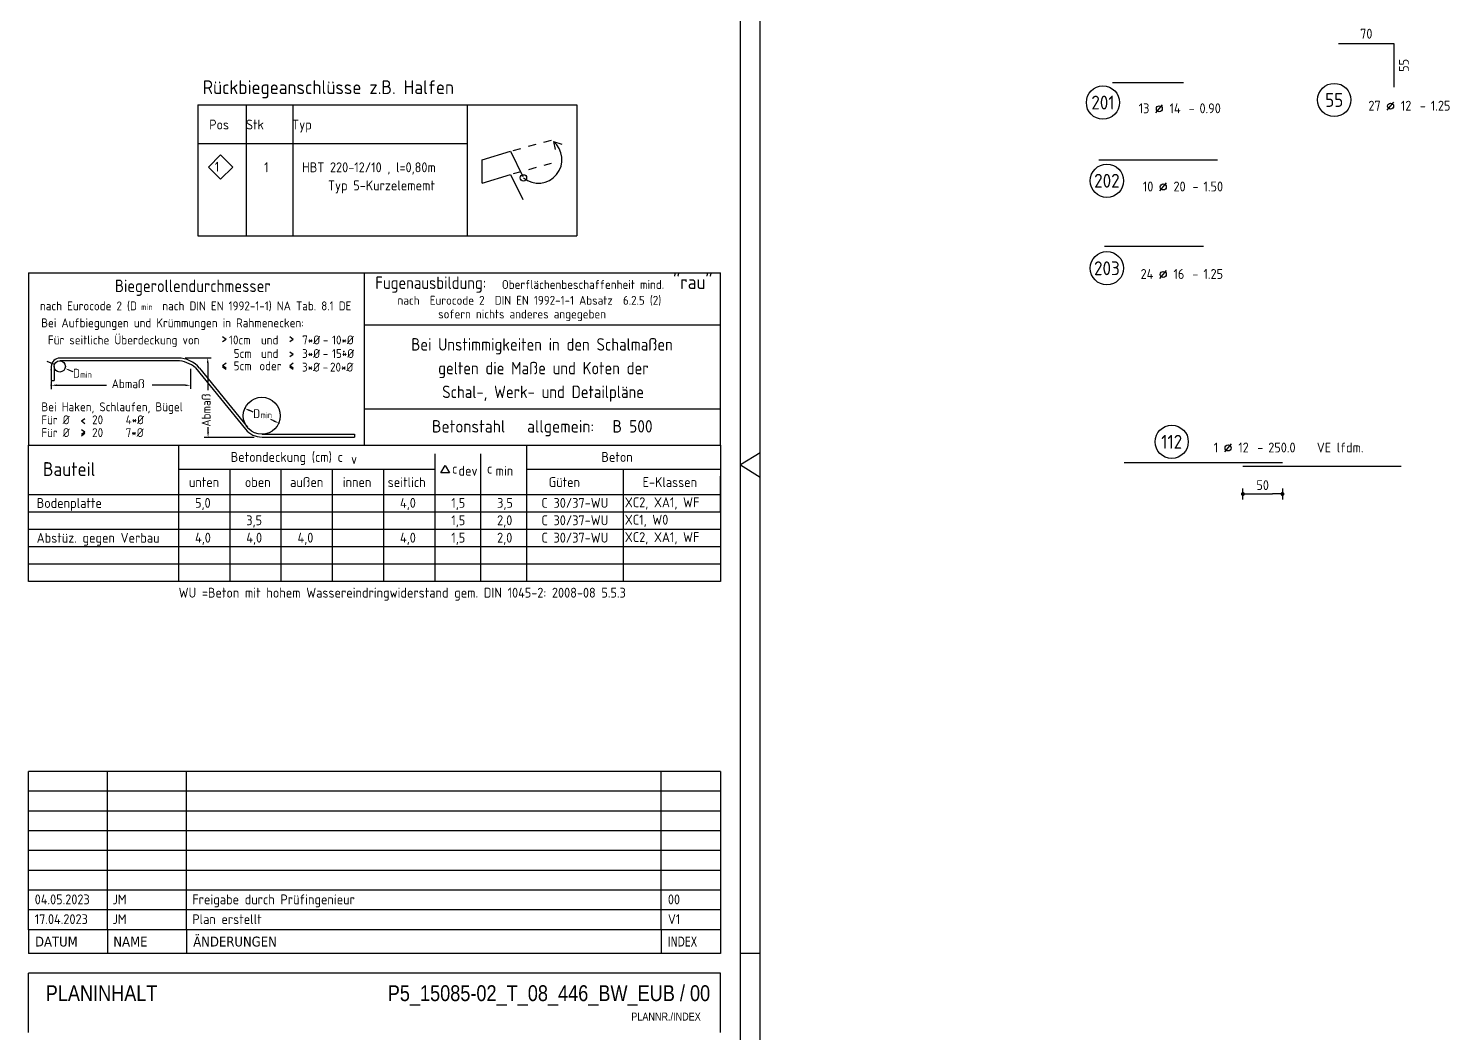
# Model space of a CAD drawing. Extents: x -101 to 101, y -52 to 90.
# Drawn here: x 59.7 to 77.66, y 13.85 to 26.54 of the extents above; entities that cross this region are included whole.
import ezdxf
from ezdxf.enums import TextEntityAlignment as Align

# ---------------------------------------------------------------- set-up
doc = ezdxf.new("R2010")
doc.units = 0
doc.header["$LTSCALE"] = 0.5
doc.linetypes.add('AUSGEZOGEN', pattern=[1000.01, 1000, 0.01])
doc.linetypes.add('DOT', pattern=[0.175, 0.05, -0.125])
for name, color, linetype in [('BET-ANS', 7, 'Continuous'), ('HBT', 7, 'Continuous'), ('MASSE', 7, 'Continuous'), ('OBJEKT', 7, 'Continuous'), ('RAHMEN', 7, 'Continuous'), ('RND', 7, 'Continuous'), ('STEMPEL', 7, 'Continuous'), ('TEXT', 7, 'Continuous')]:
    doc.layers.add(name, color=color, linetype=linetype)
doc.styles.add('helv', font='tahoma.ttf')
doc.styles.add('liste', font='isocp-e.shx')
doc.styles.add('plankopf_ArialN', font='ARIALN.TTF')
doc.styles.add('txt', font='isocp.shx')
doc.dimstyles.new('DOT_I', dxfattribs={"dimscale": 0.5, "dimtxt": 0.25, "dimasz": 0.25, "dimexe": 0.1, "dimexo": 0.3, "dimgap": 0.1, "dimtad": 1, "dimdec": 3, "dimzin": 3, "dimtxsty": 'txt', "dimblk": 'DOT', "dimblk1": 'DOT', "dimblk2": 'DOT', "dimsah": 1, "dimcen": 0.1, "dimse1": 1, "dimse2": 1, "dimazin": 0, "dimtfac": 1, "dimtdec": 4, "dimtix": 1, "dimtmove": 2, "dimatfit": 3, "dimfxl": 0, "dimtvp": 1, "dimtolj": 1, "dimtzin": 0, "dimarcsym": 0})

# ---------------------------------------------------------------- blocks, each defined once
blk = doc.blocks.new('Plankopf-ER')
at = {"layer": 'RAHMEN', "color": 7, "linetype": 'Continuous'}
for p, q in [((-0.5, 4.6), (-18, 4.6)), ((-18, 4.1), (-18, 4.6)), ((-16, 4.1), (-16, 4.6)), ((-14, 4.1), (-14, 4.6)), ((-2, 4.1), (-2, 4.6)), ((-0.5, 4.6), (-0.5, 4.1)), ((-0.5, 4.1), (-18, 4.1)), ((-18, 3.6), (-18, 4.1)), ((-16, 3.6), (-16, 4.1)), ((-14, 3.6), (-14, 4.1)), ((-2, 3.6), (-2, 4.1)), ((-0.5, 4.1), (-0.5, 3.6)), ((-0.5, 3.6), (-18, 3.6)), ((-18, 3.1), (-18, 3.6)), ((-16, 3.1), (-16, 3.6)), ((-14, 3.1), (-14, 3.6)), ((-2, 3.1), (-2, 3.6)), ((-0.5, 3.6), (-0.5, 3.1)), ((-0.5, 3.1), (-18, 3.1)), ((-18, 2.6), (-18, 3.1)), ((-16, 2.6), (-16, 3.1)), ((-14, 2.6), (-14, 3.1)), ((-2, 2.6), (-2, 3.1)), ((-0.5, 3.1), (-0.5, 2.6)), ((-0.5, 2.6), (-18, 2.6)), ((-18, 2.1), (-18, 2.6)), ((-16, 2.1), (-16, 2.6)), ((-14, 2.1), (-14, 2.6)), ((-2, 2.1), (-2, 2.6)), ((-0.5, 2.6), (-0.5, 2.1)), ((-0.5, 2.1), (-18, 2.1)), ((-18, 1.6), (-18, 2.1)), ((-16, 1.6), (-16, 2.1)), ((-14, 1.6), (-14, 2.1)), ((-2, 1.6), (-2, 2.1)), ((-0.5, 2.1), (-0.5, 1.6)), ((-0.5, 1.6), (-18, 1.6)), ((-18, 1.1), (-18, 1.6)), ((-16, 1.1), (-16, 1.6)), ((-14, 1.1), (-14, 1.6)), ((-2, 1.1), (-2, 1.6)), ((-0.5, 1.6), (-0.5, 1.1)), ((-0.5, 1.1), (-18, 1.1)), ((-18, 0.6), (-18, 1.1)), ((-16, 0.6), (-16, 1.1)), ((-14, 0.6), (-14, 1.1)), ((-2, 0.6), (-2, 1.1)), ((-0.5, 1.1), (-0.5, 0.6)), ((-0.5, 0.6), (-18, 0.6)), ((-18, 0.6), (-18, 0)), ((-16, 0.6), (-16, 0)), ((-14, 0.6), (-14, 0)), ((-2, 0.6), (-2, 0)), ((-0.5, 0.6), (-0.5, 0)), ((-0.5, 0), (-18, 0))]:
    blk.add_line(p, q, dxfattribs=at)
at = {"layer": 'RAHMEN', "color": 7, "linetype": 'Continuous', "style": 'txt'}
for tag, p in [('INDEX-D8', (-17.841, 4.242)), ('INDEX-N8', (-15.876, 4.242)), ('INDEX-X8', (-13.857, 4.242)), ('INDEX8', (-1.833, 4.242)), ('INDEX-D7', (-17.841, 3.742)), ('INDEX-N7', (-15.876, 3.742)), ('INDEX-X7', (-13.857, 3.742)), ('INDEX7', (-1.833, 3.742)), ('INDEX-D6', (-17.841, 3.242)), ('INDEX-N6', (-15.876, 3.242)), ('INDEX-X6', (-13.857, 3.242)), ('INDEX6', (-1.833, 3.242)), ('INDEX-D5', (-17.841, 2.742)), ('INDEX-N5', (-15.876, 2.742)), ('INDEX-X5', (-13.857, 2.742)), ('INDEX5', (-1.833, 2.742)), ('INDEX-D4', (-17.841, 2.242)), ('INDEX-N4', (-15.876, 2.242)), ('INDEX-X4', (-13.857, 2.242)), ('INDEX4', (-1.833, 2.242)), ('INDEX-D3', (-17.841, 1.742)), ('INDEX-N3', (-15.876, 1.742)), ('INDEX-X3', (-13.857, 1.742)), ('INDEX3', (-1.833, 1.742)), ('INDEX-D2', (-17.841, 1.242)), ('INDEX-N2', (-15.876, 1.242)), ('INDEX-X2', (-13.857, 1.242)), ('INDEX2', (-1.833, 1.242)), ('INDEX-D1', (-17.841, 0.742)), ('INDEX-N1', (-15.876, 0.742)), ('INDEX-X1', (-13.857, 0.742)), ('INDEX1', (-1.833, 0.742))]:
    blk.add_attdef(tag, p, '', height=0.25, dxfattribs=at)
at = {"layer": 'STEMPEL', "color": 7, "linetype": 'Continuous', "style": 'helv'}
for s, p in [('DATUM', (-17.833, 0.176)), ('NAME', (-15.853, 0.176)), ('ÄNDERUNGEN', (-13.833, 0.176))]:
    blk.add_text(s, height=0.25, dxfattribs=at).set_placement(p)
at = {"layer": 'STEMPEL', "color": 7, "linetype": 'Continuous', "style": 'helv', "width": 0.8}
blk.add_text('INDEX', height=0.25, dxfattribs=at).set_placement((-1.833, 0.176))
blk = doc.blocks.new('RND_AUSZ')
at = {"layer": 'RND', "color": 7, "linetype": 'Continuous'}
blk.add_line((1.341, 0.262), (1.509, 0.466), dxfattribs=at)
at = {"layer": 'RND', "color": 1, "linetype": 'Continuous'}
blk.add_circle((0, 0.52), 0.42, dxfattribs=at)
at = {"layer": 'RND', "color": 7, "linetype": 'Continuous'}
blk.add_circle((1.425, 0.364), 0.075, dxfattribs=at)
at = {"layer": 'RND', "color": 7, "linetype": 'Continuous', "style": 'txt'}
blk.add_text('-', height=0.25, dxfattribs=at).set_placement((2.163, 0.25))
for tag, p in [('WIEOFT', (-0.536, 0.25)), ('STK', (1.174, 0.25))]:
    blk.add_attdef(tag, text='', height=0.25, dxfattribs=at).set_placement(p, align=Align.RIGHT)
at = {"layer": 'RND', "color": 1, "linetype": 'Continuous', "style": 'txt'}
blk.add_attdef('POS', text='', height=0.35, dxfattribs=at).set_placement((0, 0.52), align=Align.MIDDLE)
at = {"layer": 'RND', "color": 7, "linetype": 'Continuous', "style": 'txt'}
for tag, p in [('DS', (1.683, 0.25)), ('LANG', (2.441, 0.25)), ('TEXT', (3.669, 0.25))]:
    blk.add_attdef(tag, p, '', height=0.25, dxfattribs=at)
blk = doc.blocks.new('DOT')
at = {"layer": 'MASSE', "color": 7, "linetype": 'Continuous'}
for p, q in [((0, 0), (-1, 0)), ((0, 0.54), (0, -0.54))]:
    blk.add_line(p, q, dxfattribs=at)
at = {"layer": 'MASSE', "color": 7, "linetype": 'Continuous', "const_width": 0.2}
blk.add_lwpolyline([(-0.1, 0, 1), (0.1, 0, 1)], format="xyb", close=True, dxfattribs=at)
blk = doc.blocks.new('*D49')
at = {"layer": 'Defpoints', "color": 0, "linetype": 'AUSGEZOGEN', "transparency": 16777216}
for p in [(75.052, 21.008), (75.552, 21.008), (75.552, 20.658)]:
    blk.add_point(p, dxfattribs=at)
at = {"layer": 'RND', "color": 0, "linetype": 'AUSGEZOGEN', "lineweight": -2, "transparency": 16777216}
blk.add_line((75.177, 20.658), (75.427, 20.658), dxfattribs=at)
at = {"layer": 'RND', "color": 0, "linetype": 'AUSGEZOGEN', "lineweight": -2, "transparency": 16777216, "xscale": 0.125, "yscale": 0.125, "zscale": 0.125, "rotation": 180}
blk.add_blockref('DOT', (75.052, 20.658), dxfattribs=at)
at = {"layer": 'RND', "color": 0, "linetype": 'AUSGEZOGEN', "lineweight": -2, "transparency": 16777216, "xscale": 0.125, "yscale": 0.125, "zscale": 0.125}
blk.add_blockref('DOT', (75.552, 20.658), dxfattribs=at)
at = {"layer": 'RND', "color": 0, "linetype": 'AUSGEZOGEN', "transparency": 16777216, "insert": (75.302, 20.77), "char_height": 0.125, "attachment_point": 5, "style": 'txt'}
blk.add_mtext('\\A1;50', dxfattribs=at)
blk = doc.blocks.new('A0-19-0')
at = {"layer": 'RAHMEN'}
blk.add_line((137.9, 0), (137.9, 84.1), dxfattribs=at)
at = {"layer": 'RAHMEN', "color": 5}
blk.add_line((137.4, 0.5), (137.4, 83.6), dxfattribs=at)
at = {"layer": 'RAHMEN', "color": 7, "linetype": 'Continuous'}
for p, q in [((137.9, 42.36), (137.4, 42.05)), ((137.4, 42.05), (137.9, 41.74))]:
    blk.add_line(p, q, dxfattribs=at)
at = {"layer": 'RAHMEN', "color": 7}
blk.add_line((137.9, 29.7), (137.4, 29.7), dxfattribs=at)

msp = doc.modelspace()

# ---------------------------------------------------------------- linework, layer by layer
for p, q in [((68.45, 14.6), (59.7, 14.6)), ((59.7, 13.85), (59.7, 14.6)), ((68.45, 13.85), (68.45, 14.6))]:
    msp.add_line(p, q)
at = {"layer": 'HBT', "color": 5, "linetype": 'Continuous'}
for p, q in [((61.8429, 25.5779), (61.8429, 23.9205)), ((61.8429, 25.5779), (66.6323, 25.5779)), ((66.6323, 25.5779), (66.6323, 23.9205)), ((61.8429, 23.9205), (66.6323, 23.9205))]:
    msp.add_line(p, q, dxfattribs=at)
at = {"layer": 'OBJEKT', "color": 7, "linetype": 'Continuous'}
for p, q in [((62.4526, 25.5779), (62.4526, 23.9205)), ((63.041, 25.5779), (63.041, 23.9205)), ((65.2441, 25.5779), (65.2441, 23.9205))]:
    msp.add_line(p, q, dxfattribs=at)
at = {"layer": 'RAHMEN', "color": 5, "linetype": 'Continuous'}
for p, q in [((59.7, 23.4548), (68.45, 23.4548)), ((59.7, 23.4548), (59.7, 21.2757)), ((63.9492, 21.2757), (63.9492, 23.4548)), ((68.45, 21.2757), (68.45, 23.4548)), ((68.45, 20.4222), (68.45, 20.8845))]:
    msp.add_line(p, q, dxfattribs=at)
at = {"layer": 'RAHMEN', "color": 7, "linetype": 'AUSGEZOGEN'}
for p, q in [((62.1981, 22.6121), (62.1544, 22.6426)), ((63.048, 22.6121), (63.0043, 22.6426)), ((63.9492, 22.7973), (68.45, 22.7973)), ((62.1981, 22.6121), (62.1544, 22.5815)), ((63.048, 22.6121), (63.0043, 22.5815)), ((62.1544, 22.2842), (62.1981, 22.3148)), ((62.1544, 22.2842), (62.1981, 22.2537)), ((63.0043, 22.2842), (63.048, 22.3148)), ((63.0043, 22.2842), (63.048, 22.2537)), ((63.0485, 22.4223), (63.0048, 22.4529)), ((63.0485, 22.4223), (63.0048, 22.3918)), ((62.1544, 22.2648), (62.1981, 22.2343)), ((63.0043, 22.2648), (63.048, 22.2343)), ((60.3694, 21.5814), (60.4131, 21.612)), ((60.3694, 21.5814), (60.4131, 21.5509)), ((63.9492, 21.7334), (68.45, 21.7334)), ((60.4131, 21.4406), (60.3694, 21.4711)), ((60.4131, 21.4406), (60.3694, 21.41)), ((60.4131, 21.4212), (60.3694, 21.3906)), ((59.7, 20.6532), (68.45, 20.6532)), ((59.7, 20.4332), (68.45, 20.4332)), ((59.7, 20.2132), (68.45, 20.2132)), ((59.7, 19.9932), (68.45, 19.9932)), ((59.7, 19.7732), (68.45, 19.7732))]:
    msp.add_line(p, q, dxfattribs=at)
at = {"layer": 'RAHMEN', "color": 7, "linetype": 'Continuous'}
for p, q in [((60.0297, 22.2961), (59.9364, 22.332)), ((61.5912, 22.3766), (60.0957, 22.3766)), ((61.5785, 22.3412), (60.0957, 22.3412)), ((61.6826, 22.38), (62.0088, 22.38)), ((61.9665, 22.3126), (61.9665, 21.9717)), ((59.9894, 22.2703), (59.9894, 22.0932)), ((60.0248, 22.2703), (60.0248, 22.0932)), ((60.2155, 22.2246), (60.2625, 22.2065)), ((61.7493, 22.2406), (61.7493, 21.9872)), ((61.8137, 22.2519), (62.4437, 21.4766)), ((61.8622, 22.2476), (62.4684, 21.5016)), ((59.9894, 22.0932), (60.0248, 22.0932)), ((59.9894, 22.0818), (59.9894, 21.9814)), ((60.0569, 22.0322), (60.6851, 22.0322)), ((61.6818, 22.0322), (61.2634, 22.0322)), ((62.5411, 21.6939), (62.4972, 21.7128)), ((62.8032, 21.5809), (62.7623, 21.5985)), ((61.971, 21.4422), (61.971, 21.5013)), ((62.6532, 21.4128), (63.8225, 21.4123)), ((63.8225, 21.4123), (63.8225, 21.3769)), ((61.6007, 19.5791), (61.6007, 21.2757)), ((61.9198, 21.3747), (62.5532, 21.3747)), ((62.6532, 21.3769), (63.8225, 21.3769)), ((65.9984, 19.5532), (65.9984, 21.2757)), ((64.8398, 19.5532), (64.8398, 21.1661)), ((65.4191, 19.5532), (65.4191, 21.1661)), ((62.2485, 19.5532), (62.2485, 20.9738)), ((62.8963, 19.5532), (62.8963, 20.9738)), ((63.5442, 19.5532), (63.5442, 20.9738)), ((64.192, 19.5532), (64.192, 20.9738)), ((67.2242, 19.5532), (67.2242, 20.9738)), ((61.6007, 19.5532), (61.6007, 20.6532)), ((64.8398, 19.5532), (64.8398, 20.6532)), ((68.95, 14.85), (68.7, 14.85))]:
    msp.add_line(p, q, dxfattribs=at)
at = {"layer": 'RAHMEN', "color": 1, "linetype": 'Continuous'}
for p, q in [((61.6007, 20.9738), (64.8398, 20.9738)), ((65.9984, 20.9738), (68.45, 20.9738))]:
    msp.add_line(p, q, dxfattribs=at)
at = {"layer": 'RAHMEN', "color": 5, "linetype": 'AUSGEZOGEN'}
msp.add_lwpolyline([(59.7, 21.2757), (68.45, 21.2757), (68.45, 19.5532), (59.7, 19.5532)], close=True, dxfattribs=at)
at = {"layer": 'RAHMEN', "color": 1, "linetype": 'Continuous'}
msp.add_lwpolyline([(64.9686, 21.0184), (65.0231, 20.924), (64.9141, 20.924)], close=True, dxfattribs=at)
at = {"layer": 'RAHMEN', "color": 7, "linetype": 'Continuous'}
for centre, radius in [((60.0957, 22.2703), 0.0709), ((62.6502, 21.6469), 0.2341)]:
    msp.add_circle(centre, radius, dxfattribs=at)
for centre, radius, start, end in [((60.0957, 22.2703), 0.1063, 89.99998, 180), ((61.5785, 21.9869), 0.3543, 48.41068, 90), ((61.5912, 22.0275), 0.3491, 39.09564, 90), ((62.6532, 21.6469), 0.27, 219.09564, 270)]:
    msp.add_arc(centre, radius, start, end, dxfattribs=at)
for p in [(63.6875, 22.4574), (59.9894, 22.2293), (59.9894, 22.0322), (62.4353, 21.7395), (62.8651, 21.5542)]:
    msp.add_point(p, dxfattribs=at)
for points in [[(59.9776, 22.3068), (59.9839, 22.3231), (60.0297, 22.2961)], [(61.9777, 22.3126), (61.9552, 22.3126), (61.9665, 22.3801)], [(60.2123, 22.2165), (60.2186, 22.2328), (60.1666, 22.2434)], [(60.0569, 22.0209), (60.0569, 22.0434), (59.9894, 22.0322)], [(61.6818, 22.0209), (61.6818, 22.0434), (61.7493, 22.0322)], [(62.4928, 21.7025), (62.5017, 21.7231), (62.4353, 21.7395)], [(62.7987, 21.5706), (62.8076, 21.5912), (62.8651, 21.5542)], [(61.9822, 21.4422), (61.9597, 21.4422), (61.971, 21.3747)]]:
    msp.add_solid(points, dxfattribs=at)
at = {"layer": 'RND', "color": 1, "linetype": 'AUSGEZOGEN'}
for p, q in [((65.4352, 24.882), (65.7924, 24.99)), ((65.7924, 24.99), (65.9498, 24.6703)), ((65.4352, 24.5856), (65.4352, 24.882)), ((65.4352, 24.5856), (65.7924, 24.6985)), ((65.7924, 24.6985), (65.9498, 24.3789))]:
    msp.add_line(p, q, dxfattribs=at)
at = {"layer": 'RND', "color": 1, "linetype": 'DOT'}
for p, q in [((65.8291, 24.9995), (66.311, 25.1326)), ((65.8323, 24.7081), (66.311, 24.8412))]:
    msp.add_line(p, q, dxfattribs=at)
at = {"layer": 'RND', "color": 102, "linetype": 'AUSGEZOGEN'}
for q in [(66.4419, 25.0817), (66.3606, 25.0117)]:
    msp.add_line((66.3354, 25.1153), q, dxfattribs=at)
at = {"layer": 'RND', "color": 1, "linetype": 'AUSGEZOGEN'}
for points in [[(76.2617, 26.3514), (76.9617, 26.3514), (76.9617, 25.8014)], [(74.303, 25.8551), (73.403, 25.8551)], [(74.7314, 24.8799), (73.2314, 24.8799)], [(74.5539, 23.7858), (73.3039, 23.7858)], [(73.552, 21.0579), (75.552, 21.0579)], [(75.052, 21.0079), (77.052, 21.0079)]]:
    msp.add_lwpolyline(points, dxfattribs=at)
at = {"layer": 'RND', "color": 7, "linetype": 'AUSGEZOGEN'}
msp.add_lwpolyline([(62.283, 24.7903), (62.1292, 24.9441), (61.9754, 24.7903), (62.1292, 24.6365)], close=True, dxfattribs=at)
msp.add_circle((65.9582, 24.6543), 0.04, dxfattribs=at)
at = {"layer": 'RND', "color": 102, "linetype": 'AUSGEZOGEN'}
msp.add_arc((66.1465, 24.885), 0.2979, 230.77636, 50.64229, dxfattribs=at)
at = {"layer": 'TEXT', "color": 7, "linetype": 'Continuous'}
msp.add_line((61.8429, 25.0902), (65.2441, 25.0902), dxfattribs=at)

# ---------------------------------------------------------------- block references
at = {"layer": 'BET-ANS', "xscale": 0.5, "yscale": 0.5, "zscale": 0.5}
msp.add_blockref('Plankopf-ER', (68.7, 14.85), dxfattribs=at).add_auto_attribs({'INDEX1': 'V1', 'INDEX-N1': 'JM', 'INDEX-D1': '17.04.2023', 'INDEX-X1': 'Plan erstellt', 'INDEX2': '00', 'INDEX-N2': 'JM', 'INDEX-D2': '04.05.2023', 'INDEX-X2': 'Freigabe durch Prüfingenieur'})
at = {"layer": 'RAHMEN', "color": 7, "linetype": 'AUSGEZOGEN', "xscale": 0.5, "yscale": 0.5, "zscale": 0.5}
msp.add_blockref('A0-19-0', (0, 0), dxfattribs=at)
at = {"layer": 'RND', "color": 1, "linetype": 'AUSGEZOGEN', "xscale": 0.5, "yscale": 0.5, "zscale": 0.5}
for p, values in [((73.283, 25.3459), {'POS': '201', 'STK': '13', 'DS': '14', 'LANG': '0.90'}), ((76.207, 25.3788), {'POS': '55', 'STK': '27', 'DS': '12', 'LANG': '1.25'}), ((73.3331, 23.2517), {'POS': '203', 'STK': '24', 'DS': '16', 'LANG': '1.25'})]:
    msp.add_blockref('RND_AUSZ', p, dxfattribs=at).add_auto_attribs(values)
at = {"layer": 'RND', "color": 102, "linetype": 'AUSGEZOGEN', "xscale": 0.5, "yscale": 0.5, "zscale": 0.5}
msp.add_blockref('RND_AUSZ', (73.3332, 24.3575), dxfattribs=at).add_auto_attribs({'POS': '202', 'STK': '10', 'DS': '20', 'LANG': '1.50'})
at = {"layer": 'RND', "color": 7, "linetype": 'AUSGEZOGEN', "xscale": 0.5, "yscale": 0.5, "zscale": 0.5}
msp.add_blockref('RND_AUSZ', (74.152, 21.0579), dxfattribs=at).add_auto_attribs({'POS': '112', 'STK': '1', 'DS': '12', 'LANG': '250.0', 'TEXT': 'VE lfdm.'})

# ---------------------------------------------------------------- texts
at = {"style": 'plankopf_ArialN'}
msp.add_text('PLANNR./INDEX', height=0.1, dxfattribs=at).set_placement((68.1986, 14.0021), align=Align.RIGHT)
at = {"layer": 'BET-ANS', "style": 'plankopf_ArialN'}
for s, p in [('PLANINHALT', (59.9187, 14.2477)), ('P5_15085-02_T_08_446_BW_EUB / 00', (64.2422, 14.248))]:
    msp.add_text(s, height=0.2, dxfattribs=at).set_placement(p)
at = {"layer": 'HBT', "color": 7, "linetype": 'Continuous', "style": 'liste'}
for s, p in [('  Pos   Stk     Typ          ', (61.8429, 25.2658)), ('   1  ', (61.8415, 24.7332)), ('1', (62.6795, 24.7251)), ('HBT 220-12/10 , l=0,80m', (63.1595, 24.7251))]:
    msp.add_text(s, height=0.125, dxfattribs=at).set_placement(p)
at = {"layer": 'RAHMEN', "color": 1, "linetype": 'Continuous', "style": 'txt', "width": 0.95}
for s, p in [('Biegerollendurchmesser', (61.7779, 23.2105)), ('Fugenausbildung:', (64.786, 23.25)), ('Bei Unstimmigkeiten in den Schalmaßen', (66.1925, 22.4706)), ('gelten die Maße und Koten der', (66.2095, 22.1706)), ('Schal-, Werk- und Detailpläne', (66.2059, 21.8706))]:
    msp.add_text(s, height=0.1575, dxfattribs=at).set_placement(p, align=Align.CENTER)
at = {"layer": 'RAHMEN', "color": 7, "linetype": 'Continuous', "style": 'txt'}
for s, p in [('Oberflächenbeschaffenheit mind.', (65.6845, 23.25)), ('nach  Eurocode 2  DIN EN 1992-1-1 Absatz  6.2.5 (2)', (64.3662, 23.0501)), ('Bei Aufbiegungen und Krümmungen in Rahmenecken:', (59.8618, 22.7652)), ('sofern nichts anderes angegeben', (64.8795, 22.8769)), ('10cm', (62.235, 22.5491)), ('und', (62.6393, 22.5491)), ('7*%%C', (63.161, 22.5491)), ('10*%%C', (63.5374, 22.5491)), ('5cm', (62.2954, 22.3772)), ('und', (62.6398, 22.3772)), ('3*%%C', (63.1595, 22.3772)), ('-', (63.4225, 22.5491)), ('15*%%C', (63.5374, 22.3772)), ('5cm', (62.2944, 22.2212)), ('oder', (62.6191, 22.2212)), ('3*%%C', (63.1581, 22.2054)), ('-', (63.421, 22.3772)), ('20*%%C', (63.5129, 22.2054)), ('D', (60.2646, 22.1278)), ('Abmaß', (60.7526, 21.9957)), ('-', (63.4196, 22.2054)), ('Bei Haken, Schlaufen, Bügel', (59.864, 21.7035)), ('Für %%C', (59.8637, 21.5396)), ('20', (60.5057, 21.5396)), ('4*%%C', (60.9296, 21.5396)), ('D', (62.5418, 21.6174)), ('Für %%C', (59.8639, 21.3776)), ('20', (60.5059, 21.3776)), ('7*%%C', (60.9296, 21.3776))]:
    msp.add_text(s, height=0.1125, dxfattribs=at).set_placement(p)
msp.add_text('nach Eurocode 2 (D     nach DIN EN 1992-1-1) NA Tab. 8.1 DE', height=0.1125, dxfattribs=at).set_placement((61.814, 22.9795), align=Align.CENTER)
msp.add_text('Für seitliche Überdeckung von', height=0.1125, dxfattribs=at).set_placement((61.8627, 22.5491), align=Align.RIGHT)
msp.add_text('Abmaß', height=0.1125, rotation=90, dxfattribs=at).set_placement((62.0029, 21.5099))
at = {"layer": 'RAHMEN', "color": 1, "linetype": 'Continuous', "style": 'txt'}
for s, height, p in [('Betonstahl', 0.1575, (64.8007, 21.4347)), ('allgemein:', 0.1575, (66.0041, 21.4347)), ('B 500 ', 0.1575, (67.0828, 21.4347)), ('Betondeckung (cm) c', 0.125, (62.2563, 21.0638)), ('Bauteil', 0.175, (59.8827, 20.8855)), ('v', 0.125, (63.778, 21.0374)), ('Beton', 0.125, (66.9426, 21.0638)), ('c', 0.125, (65.0547, 20.9156)), ('dev', 0.125, (65.1362, 20.8891)), ('c', 0.125, (65.4969, 20.9156)), ('min', 0.125, (65.6055, 20.8891)), ('WU =Beton mit hohem Wassereindringwiderstand gem. DIN 1045-2: 2008-08 5.5.3', 0.125, (61.599, 19.3479))]:
    msp.add_text(s, height=height, dxfattribs=at).set_placement(p)
at = {"layer": 'RND', "color": 7, "linetype": 'AUSGEZOGEN', "style": 'txt'}
msp.add_text('70', height=0.125, dxfattribs=at).set_placement((76.6117, 26.4764), align=Align.MIDDLE)
msp.add_text('55', height=0.125, rotation=90, dxfattribs=at).set_placement((77.0867, 26.0764), align=Align.MIDDLE)
at = {"layer": 'TEXT', "color": 1, "linetype": 'AUSGEZOGEN', "style": 'txt'}
msp.add_text('Rückbiegeanschlüsse z.B. Halfen', height=0.175, dxfattribs=at).set_placement((61.9042, 25.7124))
at = {"layer": 'TEXT', "color": 7, "linetype": 'Continuous', "style": 'txt'}
msp.add_text('Typ 5-Kurzelememt', height=0.125, dxfattribs=at).set_placement((64.163, 24.4961), align=Align.CENTER)
at = {"layer": 'TEXT', "color": 1, "style": 'txt'}
msp.add_text('"rau"', height=0.175, dxfattribs=at).set_placement((67.8494, 23.2496))
at = {"layer": 'TEXT', "color": 7, "linetype": 'AUSGEZOGEN', "style": 'txt'}
for s, height, p in [('min', 0.08016, (61.1237, 22.9818)), ('min', 0.08016, (60.3552, 22.1264)), ('min', 0.08016, (62.6324, 21.616)), ('unten', 0.125, (61.7288, 20.7457)), ('oben', 0.125, (62.4363, 20.7457)), ('außen', 0.125, (63.0077, 20.7457)), ('innen', 0.125, (63.6743, 20.7457)), ('seitlich', 0.125, (64.242, 20.7457)), ('Güten', 0.125, (66.2763, 20.7457)), ('E-Klassen', 0.125, (67.4639, 20.7457)), ('Bodenplatte', 0.125, (59.8044, 20.4816)), ('5,0', 0.125, (61.8064, 20.4834)), ('4,0', 0.125, (64.3976, 20.4834)), ('1,5', 0.125, (65.0454, 20.4834)), ('3,5', 0.125, (65.6247, 20.4834)), ('C 30/37-WU', 0.125, (66.1855, 20.4834)), ('XC2, XA1, WF', 0.125, (67.2386, 20.4903)), ('3,5', 0.125, (62.4542, 20.2634)), ('1,5', 0.125, (65.0454, 20.2634)), ('2,0', 0.125, (65.6247, 20.2634)), ('C 30/37-WU', 0.125, (66.1855, 20.2634)), ('XC1, W0', 0.125, (67.2386, 20.2703)), ('Abstüz. gegen Verbau', 0.125, (59.8044, 20.0416)), ('4,0', 0.125, (61.8064, 20.0434)), ('4,0', 0.125, (62.4542, 20.0434)), ('4,0', 0.125, (63.102, 20.0434)), ('4,0', 0.125, (64.3976, 20.0434)), ('1,5', 0.125, (65.0454, 20.0434)), ('2,0', 0.125, (65.6247, 20.0434)), ('C 30/37-WU', 0.125, (66.1855, 20.0434)), ('XC2, XA1, WF', 0.125, (67.2386, 20.0503))]:
    msp.add_text(s, height=height, dxfattribs=at).set_placement(p)

# ---------------------------------------------------------------- dimensions: what is measured, and where the dimension line sits
at = {"layer": 'RND', "color": 7, "linetype": 'AUSGEZOGEN'}
dim = msp.add_linear_dim(base=(75.552, 20.6579), p1=(75.052, 21.0079), p2=(75.552, 21.0079), dimstyle='DOT_I', override={"dimdec": 0, "dimlfac": 100}, dxfattribs=at)
dim.commit()
dim.dimension.update_dxf_attribs({"geometry": '*D49', "text_midpoint": (75.302, 20.7704)})

doc.saveas('drawing.dxf')
